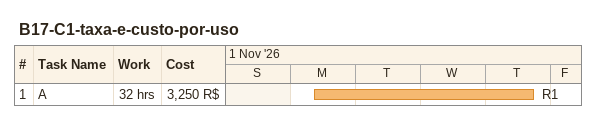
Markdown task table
B17-C1-taxa-e-custo-por-uso

| ID | Task | Start | Finish | Resources | Work (h) | Cost (R$) |
|---|---|---|---|---|---|---|
| 1 | A | 2026-11-02 | 2026-11-05 | R1 | 32 | 3250 |
